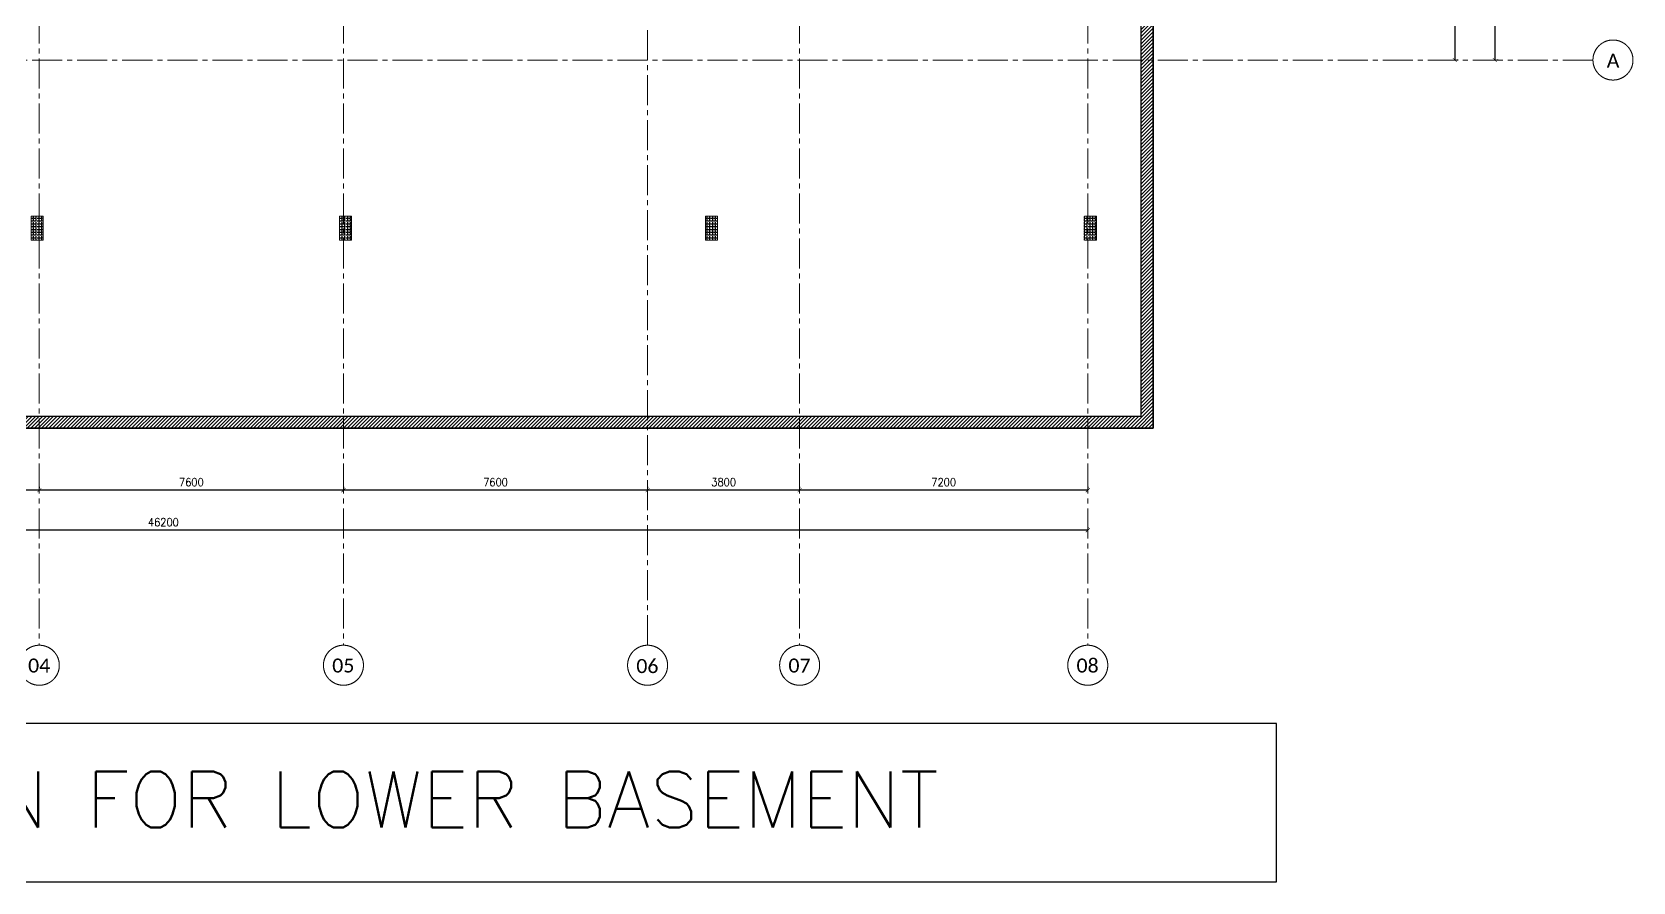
# Model space of a CAD drawing. Header units: millimetres. Extents: x -967280 to 3852, y 2833 to 1955156.
# Drawn here: x -521011 to -481004, y 466695 to 487937 of the extents above; entities that cross this region are included whole.
import ezdxf

# ---------------------------------------------------------------- set-up
doc = ezdxf.new("R2010")
doc.units = ezdxf.units.MM
doc.header["$LTSCALE"] = 1000
doc.header["$PDMODE"] = 35
doc.header["$PDSIZE"] = 25
doc.linetypes.add('Columns_Structural070816$0$CENTER2', pattern=[1.125, 0.75, -0.125, 0.125, -0.125])
doc.linetypes.add('HRZN_Line-Ptrn-Sold', pattern=[9144001.0, 9144000.0, -1])
for name, color, linetype in [('_N-DIM 3', 7, 'Continuous'), ('A-ANNO-TEXT-25', 7, 'Continuous'), ('R.C. footing', 4, 'Continuous'), ('S - BATH Hach', 1, 'Continuous'), ('S - col hach', 1, 'Continuous'), ('S -Beams', 2, 'Continuous')]:
    doc.layers.add(name, color=color, linetype=linetype)
for name, color, linetype, lineweight in [('A-AX-ATT-100', 7, 'HRZN_Line-Ptrn-Sold', 18), ('S - column', 6, 'Continuous', 60), ('ST-000-AXIS', 9, 'Columns_Structural070816$0$CENTER2', 9)]:
    doc.layers.add(name, color=color, linetype=linetype, lineweight=lineweight)
doc.styles.add('Calibri_2', font='calibri.ttf', dxfattribs={"height": 300})
doc.styles.add('ROMANC', font='romanc.shx')
doc.styles.add('TUNELNO', font='romans.shx', dxfattribs={"width": 0.9})
doc.dimstyles.new('Copy(2) of DSEC', dxfattribs={"dimtxt": 200, "dimasz": 100, "dimexe": 50, "dimexo": 80, "dimgap": 100, "dimtad": 1, "dimdec": 0, "dimrnd": 5, "dimzin": 0, "dimdsep": 46, "dimtxsty": 'TUNELNO', "dimblk": 'ARCHTICK', "dimcen": 0.09, "dimclrd": 1, "dimclre": 1, "dimclrt": 3, "dimadec": 0, "dimazin": 0, "dimtfac": 0.78125, "dimtdec": 0, "dimtix": 1, "dimtmove": 2, "dimatfit": 3, "dimldrblk": 'ARCHTICK', "dimfxl": 1, "dimtolj": 1, "dimtzin": 0, "dimarcsym": 0})
pattern_1 = [(90, (-416898.87, -510339.72), (-69.85, 4e-15), [50.8, -19.05]), (180, (-416898.87, -510339.72), (-9e-15, -69.85), [50.8, -19.05])]

# ---------------------------------------------------------------- blocks, each defined once
blk = doc.blocks.new('Grid - HRZN_G-Datm-Grid-Head-1554275-FIRST FLOOR FFL_1_')
at = {"layer": 'A-AX-ATT-100'}
blk.add_circle((0, 0), 5, dxfattribs=at)
blk = doc.blocks.new('_ArchTick')
at = {"color": 0, "linetype": 'ByBlock', "const_width": 0.15}
blk.add_lwpolyline([(-0.5, -0.5), (0.5, 0.5)], dxfattribs=at)
blk = doc.blocks.new('*D1503')
at = {"layer": '_N-DIM 3', "color": 1, "linetype": 'Continuous', "lineweight": -2, "ltscale": 30, "transparency": 16777216}
for p, q in [((572272, 717140), (572272, 710440)), ((572352, 717140), (572322, 717140)), ((572352, 710440), (572322, 710440))]:
    blk.add_line(p, q, dxfattribs=at)
at = {"layer": 'Defpoints', "color": 0, "linetype": 'Continuous', "ltscale": 30, "transparency": 16777216}
for p in [(572272, 717140), (572272, 710440), (572272, 710440)]:
    blk.add_point(p, dxfattribs=at)
at = {"layer": '_N-DIM 3', "color": 1, "linetype": 'Continuous', "lineweight": -2, "ltscale": 30, "transparency": 16777216, "xscale": 100, "yscale": 100, "zscale": 100}
for p, rotation in [((572272, 717140), 90), ((572272, 710440), 270)]:
    blk.add_blockref('_ArchTick', p, dxfattribs=dict(at, rotation=rotation))
at = {"layer": '_N-DIM 3', "color": 3, "linetype": 'Continuous', "ltscale": 30, "transparency": 16777216, "insert": (572072, 713790), "char_height": 200, "attachment_point": 5, "rotation": 90, "style": 'TUNELNO'}
blk.add_mtext('\\A1;6700', dxfattribs=at)
blk = doc.blocks.new('*D1504')
at = {"layer": '_N-DIM 3', "color": 1, "linetype": 'Continuous', "lineweight": -2, "ltscale": 30, "transparency": 16777216}
for p, q in [((573272, 737040), (573272, 710440)), ((573352, 737040), (573322, 737040)), ((573352, 710440), (573322, 710440))]:
    blk.add_line(p, q, dxfattribs=at)
at = {"layer": 'Defpoints', "color": 0, "linetype": 'Continuous', "ltscale": 30, "transparency": 16777216}
for p in [(573272, 737040), (573272, 710440), (573272, 710440)]:
    blk.add_point(p, dxfattribs=at)
at = {"layer": '_N-DIM 3', "color": 1, "linetype": 'Continuous', "lineweight": -2, "ltscale": 30, "transparency": 16777216, "xscale": 100, "yscale": 100, "zscale": 100}
for p, rotation in [((573272, 737040), 90), ((573272, 710440), 270)]:
    blk.add_blockref('_ArchTick', p, dxfattribs=dict(at, rotation=rotation))
at = {"layer": '_N-DIM 3', "color": 3, "linetype": 'Continuous', "ltscale": 30, "transparency": 16777216, "insert": (573072, 723740), "char_height": 200, "attachment_point": 5, "rotation": 90, "style": 'TUNELNO'}
blk.add_mtext('\\A1;26600', dxfattribs=at)
blk = doc.blocks.new('*D1513')
at = {"layer": '_N-DIM 3', "color": 1, "linetype": 'Continuous', "lineweight": -2, "ltscale": 30, "transparency": 16777216}
for p, q in [((555899, 699769), (555899, 699739)), ((563099, 699769), (563099, 699739)), ((563099, 699689), (555899, 699689))]:
    blk.add_line(p, q, dxfattribs=at)
at = {"layer": 'Defpoints', "color": 0, "linetype": 'Continuous', "ltscale": 30, "transparency": 16777216}
for p in [(555899, 699689), (555899, 699689), (563099, 699689)]:
    blk.add_point(p, dxfattribs=at)
at = {"layer": '_N-DIM 3', "color": 1, "linetype": 'Continuous', "lineweight": -2, "ltscale": 30, "transparency": 16777216, "xscale": 100, "yscale": 100, "zscale": 100, "rotation": 180}
blk.add_blockref('_ArchTick', (555899, 699689), dxfattribs=at)
at = {"layer": '_N-DIM 3', "color": 1, "linetype": 'Continuous', "lineweight": -2, "ltscale": 30, "transparency": 16777216, "xscale": 100, "yscale": 100, "zscale": 100}
blk.add_blockref('_ArchTick', (563099, 699689), dxfattribs=at)
at = {"layer": '_N-DIM 3', "color": 3, "linetype": 'Continuous', "ltscale": 30, "transparency": 16777216, "insert": (559499, 699889), "char_height": 200, "attachment_point": 5, "style": 'TUNELNO'}
blk.add_mtext('\\A1;7200', dxfattribs=at)
blk = doc.blocks.new('*D1514')
at = {"layer": '_N-DIM 3', "color": 1, "linetype": 'Continuous', "lineweight": -2, "ltscale": 30, "transparency": 16777216}
for p, q in [((552099, 699769), (552099, 699739)), ((555899, 699769), (555899, 699739)), ((555899, 699689), (552099, 699689))]:
    blk.add_line(p, q, dxfattribs=at)
at = {"layer": 'Defpoints', "color": 0, "linetype": 'Continuous', "ltscale": 30, "transparency": 16777216}
for p in [(552099, 699689), (552099, 699689), (555899, 699689)]:
    blk.add_point(p, dxfattribs=at)
at = {"layer": '_N-DIM 3', "color": 1, "linetype": 'Continuous', "lineweight": -2, "ltscale": 30, "transparency": 16777216, "xscale": 100, "yscale": 100, "zscale": 100, "rotation": 180}
blk.add_blockref('_ArchTick', (552099, 699689), dxfattribs=at)
at = {"layer": '_N-DIM 3', "color": 1, "linetype": 'Continuous', "lineweight": -2, "ltscale": 30, "transparency": 16777216, "xscale": 100, "yscale": 100, "zscale": 100}
blk.add_blockref('_ArchTick', (555899, 699689), dxfattribs=at)
at = {"layer": '_N-DIM 3', "color": 3, "linetype": 'Continuous', "ltscale": 30, "transparency": 16777216, "insert": (553999, 699889), "char_height": 200, "attachment_point": 5, "style": 'TUNELNO'}
blk.add_mtext('\\A1;3800', dxfattribs=at)
blk = doc.blocks.new('*D1515')
at = {"layer": '_N-DIM 3', "color": 1, "linetype": 'Continuous', "lineweight": -2, "ltscale": 30, "transparency": 16777216}
for p, q in [((544499, 699769), (544499, 699739)), ((552099, 699769), (552099, 699739)), ((552099, 699689), (544499, 699689))]:
    blk.add_line(p, q, dxfattribs=at)
at = {"layer": 'Defpoints', "color": 0, "linetype": 'Continuous', "ltscale": 30, "transparency": 16777216}
for p in [(544499, 699689), (544499, 699689), (552099, 699689)]:
    blk.add_point(p, dxfattribs=at)
at = {"layer": '_N-DIM 3', "color": 1, "linetype": 'Continuous', "lineweight": -2, "ltscale": 30, "transparency": 16777216, "xscale": 100, "yscale": 100, "zscale": 100, "rotation": 180}
blk.add_blockref('_ArchTick', (544499, 699689), dxfattribs=at)
at = {"layer": '_N-DIM 3', "color": 1, "linetype": 'Continuous', "lineweight": -2, "ltscale": 30, "transparency": 16777216, "xscale": 100, "yscale": 100, "zscale": 100}
blk.add_blockref('_ArchTick', (552099, 699689), dxfattribs=at)
at = {"layer": '_N-DIM 3', "color": 3, "linetype": 'Continuous', "ltscale": 30, "transparency": 16777216, "insert": (548299, 699889), "char_height": 200, "attachment_point": 5, "style": 'TUNELNO'}
blk.add_mtext('\\A1;7600', dxfattribs=at)
blk = doc.blocks.new('*D1516')
at = {"layer": '_N-DIM 3', "color": 1, "linetype": 'Continuous', "lineweight": -2, "ltscale": 30, "transparency": 16777216}
for p, q in [((536899, 699769), (536899, 699739)), ((544499, 699769), (544499, 699739)), ((544499, 699689), (536899, 699689))]:
    blk.add_line(p, q, dxfattribs=at)
at = {"layer": 'Defpoints', "color": 0, "linetype": 'Continuous', "ltscale": 30, "transparency": 16777216}
for p in [(536899, 699689), (536899, 699689), (544499, 699689)]:
    blk.add_point(p, dxfattribs=at)
at = {"layer": '_N-DIM 3', "color": 1, "linetype": 'Continuous', "lineweight": -2, "ltscale": 30, "transparency": 16777216, "xscale": 100, "yscale": 100, "zscale": 100, "rotation": 180}
blk.add_blockref('_ArchTick', (536899, 699689), dxfattribs=at)
at = {"layer": '_N-DIM 3', "color": 1, "linetype": 'Continuous', "lineweight": -2, "ltscale": 30, "transparency": 16777216, "xscale": 100, "yscale": 100, "zscale": 100}
blk.add_blockref('_ArchTick', (544499, 699689), dxfattribs=at)
at = {"layer": '_N-DIM 3', "color": 3, "linetype": 'Continuous', "ltscale": 30, "transparency": 16777216, "insert": (540699, 699889), "char_height": 200, "attachment_point": 5, "style": 'TUNELNO'}
blk.add_mtext('\\A1;7600', dxfattribs=at)
blk = doc.blocks.new('*D1517')
at = {"layer": '_N-DIM 3', "color": 1, "linetype": 'Continuous', "lineweight": -2, "ltscale": 30, "transparency": 16777216}
for p, q in [((533099, 699769), (533099, 699739)), ((536899, 699769), (536899, 699739)), ((536899, 699689), (533099, 699689))]:
    blk.add_line(p, q, dxfattribs=at)
at = {"layer": 'Defpoints', "color": 0, "linetype": 'Continuous', "ltscale": 30, "transparency": 16777216}
for p in [(533099, 699689), (533099, 699689), (536899, 699689)]:
    blk.add_point(p, dxfattribs=at)
at = {"layer": '_N-DIM 3', "color": 1, "linetype": 'Continuous', "lineweight": -2, "ltscale": 30, "transparency": 16777216, "xscale": 100, "yscale": 100, "zscale": 100, "rotation": 180}
blk.add_blockref('_ArchTick', (533099, 699689), dxfattribs=at)
at = {"layer": '_N-DIM 3', "color": 1, "linetype": 'Continuous', "lineweight": -2, "ltscale": 30, "transparency": 16777216, "xscale": 100, "yscale": 100, "zscale": 100}
blk.add_blockref('_ArchTick', (536899, 699689), dxfattribs=at)
at = {"layer": '_N-DIM 3', "color": 3, "linetype": 'Continuous', "ltscale": 30, "transparency": 16777216, "insert": (534999, 699889), "char_height": 200, "attachment_point": 5, "style": 'TUNELNO'}
blk.add_mtext('\\A1;3800', dxfattribs=at)
blk = doc.blocks.new('*D1520')
at = {"layer": '_N-DIM 3', "color": 1, "linetype": 'Continuous', "lineweight": -2, "ltscale": 30, "transparency": 16777216}
for p, q in [((516899, 698769), (516899, 698739)), ((563099, 698689), (516899, 698689)), ((563099, 698769), (563099, 698739))]:
    blk.add_line(p, q, dxfattribs=at)
at = {"layer": 'Defpoints', "color": 0, "linetype": 'Continuous', "ltscale": 30, "transparency": 16777216}
for p in [(516899, 698689), (516899, 698689), (563099, 698689)]:
    blk.add_point(p, dxfattribs=at)
at = {"layer": '_N-DIM 3', "color": 1, "linetype": 'Continuous', "lineweight": -2, "ltscale": 30, "transparency": 16777216, "xscale": 100, "yscale": 100, "zscale": 100, "rotation": 180}
blk.add_blockref('_ArchTick', (516899, 698689), dxfattribs=at)
at = {"layer": '_N-DIM 3', "color": 1, "linetype": 'Continuous', "lineweight": -2, "ltscale": 30, "transparency": 16777216, "xscale": 100, "yscale": 100, "zscale": 100}
blk.add_blockref('_ArchTick', (563099, 698689), dxfattribs=at)
at = {"layer": '_N-DIM 3', "color": 3, "linetype": 'Continuous', "ltscale": 30, "transparency": 16777216, "insert": (539999, 698889), "char_height": 200, "attachment_point": 5, "style": 'TUNELNO'}
blk.add_mtext('\\A1;46200', dxfattribs=at)
blk = doc.blocks.new('A$C46269fcd new')
at = {"layer": 'S - BATH Hach', "ltscale": 30, "transparency": 33554483}
h = blk.add_hatch(dxfattribs=at)
h.set_pattern_fill('ANSI31', color=1, scale=20)
h.set_pattern_definition([(45, (643184.17, -484711.8), (-44.9012806, 44.9012806), [])])
h.paths.add_polyline_path([(47835, 35800), (47835, -9200), (-6100, -9200), (-6100, 35800), (-5800, 35800), (-5800, -8900), (47535, -8900), (47535, 35800)])
at = {"layer": 'S - col hach', "true_color": 0xcd6928}
h = blk.add_hatch(dxfattribs=at)
h.set_pattern_fill('ANGLE', color=32, scale=10, angle=90)
h.set_pattern_definition(pattern_1)
h.paths.add_polyline_path([(20100, -3900), (19800, -3900), (19800, -4500), (20100, -4500)])
h = blk.add_hatch(dxfattribs=at)
h.set_pattern_fill('ANGLE', color=32, scale=10, angle=90)
h.set_pattern_definition([(90, (-416798.87, -510339.72), (-69.85, 4e-15), [50.8, -19.05]), (180, (-416798.87, -510339.72), (-9e-15, -69.85), [50.8, -19.05])])
h.paths.add_polyline_path([(27800, -3900), (27500, -3900), (27500, -4500), (27800, -4500)])
h = blk.add_hatch(dxfattribs=at)
h.set_pattern_fill('ANGLE', color=32, scale=10, angle=90)
h.set_pattern_definition(pattern_1)
h.paths.add_polyline_path([(36950, -3900), (36650, -3900), (36650, -4500), (36950, -4500)])
h = blk.add_hatch(dxfattribs=at)
h.set_pattern_fill('ANGLE', color=32, scale=10, angle=90)
h.set_pattern_definition(pattern_1)
h.paths.add_polyline_path([(46415, -3900), (46115, -3900), (46115, -4500), (46415, -4500)])
at = {"layer": 'R.C. footing', "color": 4, "ltscale": 30}
blk.add_lwpolyline([(47835, 35800), (47835, -9200), (-6100, -9200), (-6100, 35800), (-5800, 35800), (-5800, -8900), (47535, -8900), (47535, 35800)], close=True, dxfattribs=at)
at = {"layer": 'S - column', "lineweight": 15}
for points in [[(20100, -3900), (19800, -3900), (19800, -4500), (20100, -4500)], [(27800, -3900), (27500, -3900), (27500, -4500), (27800, -4500)], [(36950, -3900), (36650, -3900), (36650, -4500), (36950, -4500)], [(46415, -3900), (46115, -3900), (46115, -4500), (46415, -4500)]]:
    blk.add_lwpolyline(points, close=True, dxfattribs=at)
blk = doc.blocks.new('AXES-00')
at = {"layer": 'ST-000-AXIS'}
for p, q in [((536898.9, 750979.6), (536898.9, 695813.8)), ((544498.9, 750979.6), (544498.9, 695813.8)), ((552098.9, 695813.8), (552098.9, 750979.6)), ((555898.9, 750979.6), (555898.9, 695813.8)), ((563098.9, 750979.6), (563098.9, 695813.8)), ((575723.2, 710439.7), (505674.3, 710439.7))]:
    blk.add_line(p, q, dxfattribs=at)
at = {"layer": 'A-AX-ATT-100'}
for p, xscale, yscale, zscale, rotation in [((576223.2, 710439.7), 100.0000000000001, 100.0000000000001, 100.0000000000001, 90), ((536898.9, 695313.8), 99.99999999999993, 99.99999999999993, 99.99999999999993, 180), ((544498.9, 695313.8), 99.99999999999993, 99.99999999999993, 99.99999999999993, 180), ((555898.9, 695313.8), 99.99999999999993, 99.99999999999993, 99.99999999999993, 180), ((563098.9, 695313.8), 99.99999999999993, 99.99999999999993, 99.99999999999993, 180)]:
    blk.add_blockref('Grid - HRZN_G-Datm-Grid-Head-1554275-FIRST FLOOR FFL_1_', p, dxfattribs=dict(at, xscale=xscale, yscale=yscale, zscale=zscale, rotation=rotation))
at = {"layer": 'A-AX-ATT-100', "xscale": 99.99999999999993, "yscale": 99.99999999999993, "zscale": 99.99999999999993}
blk.add_blockref('Grid - HRZN_G-Datm-Grid-Head-1554275-FIRST FLOOR FFL_1_', (552098.9, 695313.8), dxfattribs=at)
at = {"layer": 'A-AX-ATT-100', "linetype": 'Continuous', "lineweight": 13, "char_height": 350, "attachment_point": 1, "style": 'Calibri_2'}
for s, insert, width in [('A', (576067.7, 710601), 384.81), ('04', (536618, 695481.8), 673.417), ('05', (544218, 695481.8), 673.417), ('06', (551817.7, 695468.8), 673.417), ('07', (555618, 695481.8), 673.417), ('08', (562818, 695481.8), 673.417)]:
    blk.add_mtext(s, dxfattribs=dict(at, insert=insert, width=width))
at = {"layer": '_N-DIM 3', "color": 3, "linetype": 'Continuous', "ltscale": 30}
for base, p1, p2, picture, middle in [((573272.5, 710439.7), (573272.5, 737039.7), (573272.5, 710439.7), '*D1504', (573072.5, 723739.7)), ((572272.5, 710439.7), (572272.5, 717139.7), (572272.5, 710439.7), '*D1503', (572072.5, 713789.7))]:
    dim = blk.add_linear_dim(base=base, p1=p1, p2=p2, angle=90, dimstyle='Copy(2) of DSEC', dxfattribs=at)
    dim.commit()
    dim.dimension.update_dxf_attribs({"geometry": picture, "text_midpoint": middle})
for base, p1, p2, picture, middle in [((533098.9, 699688.7), (536898.9, 699688.7), (533098.9, 699688.7), '*D1517', (534998.9, 699888.7)), ((536898.9, 699688.7), (544498.9, 699688.7), (536898.9, 699688.7), '*D1516', (540698.9, 699888.7)), ((544498.9, 699688.7), (552098.9, 699688.7), (544498.9, 699688.7), '*D1515', (548298.9, 699888.7)), ((552098.9, 699688.7), (555898.9, 699688.7), (552098.9, 699688.7), '*D1514', (553998.9, 699888.7)), ((555898.9, 699688.7), (563098.9, 699688.7), (555898.9, 699688.7), '*D1513', (559498.9, 699888.7)), ((516898.9, 698688.7), (563098.9, 698688.7), (516898.9, 698688.7), '*D1520', (539998.9, 698888.7))]:
    dim = blk.add_linear_dim(base=base, p1=p1, p2=p2, dimstyle='Copy(2) of DSEC', dxfattribs=at)
    dim.commit()
    dim.dimension.update_dxf_attribs({"geometry": picture, "text_midpoint": middle})

msp = doc.modelspace()

# ---------------------------------------------------------------- linework, layer by layer
at = {"layer": 'R.C. footing'}
msp.add_lwpolyline([(-492993.7, 523037.4), (-546928.7, 523037.4), (-546928.7, 478037.4), (-492993.7, 478037.4)], close=True, dxfattribs=at)
at = {"layer": 'S -Beams'}
msp.add_lwpolyline([(-548891.7, 466694.8), (-489912.1, 466694.8), (-489912.1, 470656.3), (-548891.7, 470656.3)], close=True, dxfattribs=at)

# ---------------------------------------------------------------- block references
at = {"layer": 'S - column', "color": 7, "true_color": 0xffffff}
msp.add_blockref('A$C46269fcd new', (-540828.7, 487237.4), dxfattribs=at)
at = {"layer": 'S -Beams'}
msp.add_blockref('AXES-00', (-1057727.6, -223202.4), dxfattribs=at)

# ---------------------------------------------------------------- texts
at = {"layer": 'A-ANNO-TEXT-25', "insert": (-549538.5, 469458.3), "char_height": 1400, "attachment_point": 1, "style": 'ROMANC'}
msp.add_mtext_dynamic_manual_height_columns('{\\Fsimplex|c0; RAMPS REINFORCEMENT PLAN FOR LOWER BASEMENT}', width=60128.057, gutter_width=8268.9, heights=[0], dxfattribs=at)

doc.saveas('drawing.dxf')
